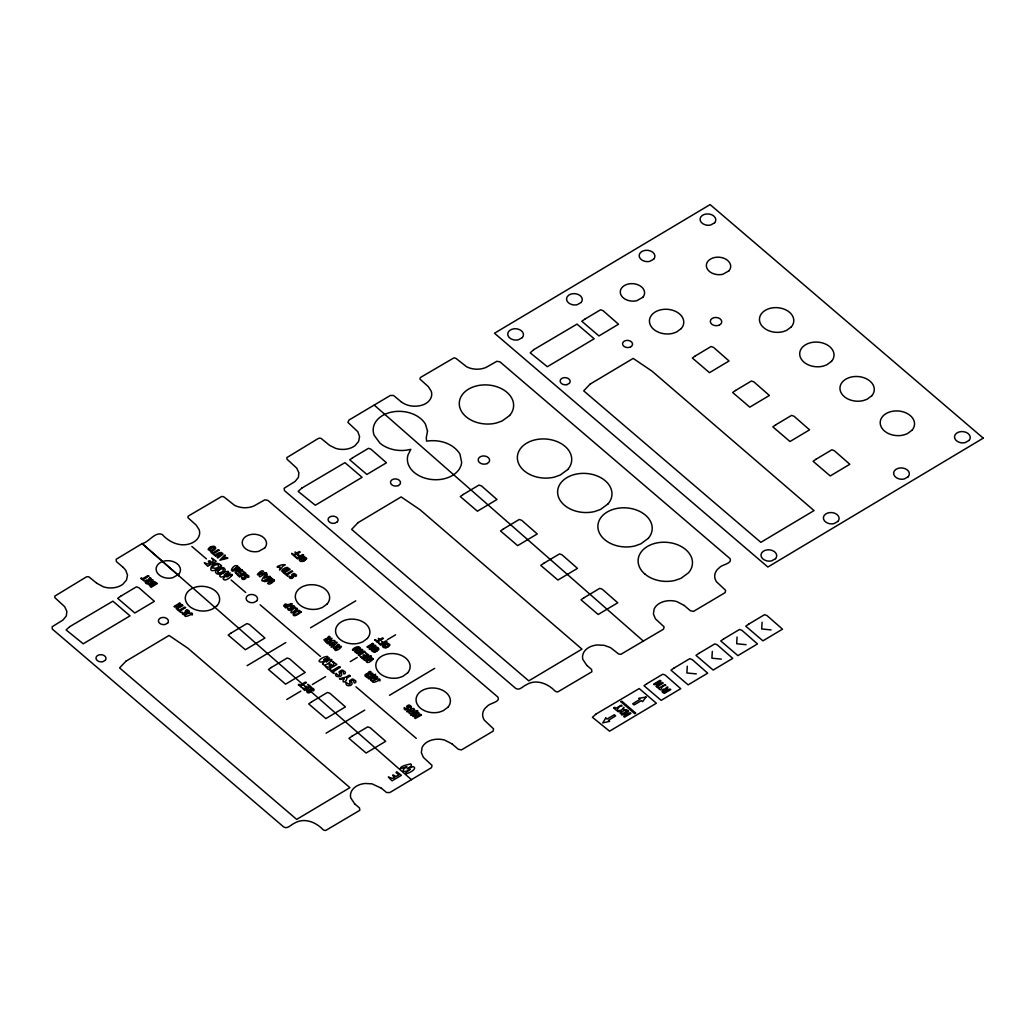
<?xml version="1.0" encoding="UTF-8"?>
<svg xmlns="http://www.w3.org/2000/svg" width="1035" height="1035" viewBox="0 0 1035 1035"><rect width="100%" height="100%" fill="white"/><g stroke="black" fill="none" stroke-linecap="round" stroke-linejoin="round"><path stroke-width="1.5" d="M687.292 666.204L686.891 672.983L696.296 673.901M712.313 651.416L711.912 658.195L721.317 659.114M737.075 636.991L736.674 643.757L746.08 644.689M762.096 622.203L761.695 628.982L771.101 629.901M307.977 690.785C309.012 694.11 309.336 689.219 311.147 687.99A2.484 1.785 4 0 1 312.065 688.042L312.673 688.21A2.212 1.591 4 0 1 313.411 688.663L313.928 689.349A3.131 2.251 4 0 1 314.019 689.996L313.903 690.345A10.479 7.517 4 0 1 313.67 690.643C311.91 691.885 313.243 688.301 311.25 688.987A1.345 0.97 4 0 0 310.785 689.245C312.919 692.622 306.373 694.847 306.709 690.617M182.121 612.319C186.365 615.32 183.337 612.604 186.494 609.757A2.484 1.785 4 0 1 187.426 609.809L189.289 611.116A3.131 2.251 4 0 1 189.366 611.763L189.289 612.047A10.35 7.439 4 0 1 189.017 612.409C187.089 613.574 188.668 610.016 186.611 610.753A1.345 0.97 4 0 0 186.132 611.012C188.292 614.389 181.707 616.614 182.056 612.384M244.777 578.203L244.131 575.848L246.032 574.606A2.484 1.785 4 0 1 246.964 574.658L248.827 575.965A3.131 2.251 4 0 1 248.905 576.624L248.788 576.961A10.428 7.491 4 0 1 248.555 577.258C246.576 578.423 248.232 574.865 246.149 575.602A1.345 0.97 4 0 0 245.683 575.861C247.947 579.419 240.754 581.321 241.75 577.09C242.397 577.853 245.825 578.914 243.755 578.772M292.297 577.168L291.65 574.813L293.565 573.571A2.484 1.785 4 0 1 294.483 573.623L296.346 574.93A3.131 2.251 4 0 1 296.424 575.589L296.32 575.926A10.104 7.258 4 0 1 296.088 576.223C294.095 577.452 295.803 573.882 293.668 574.58A1.345 0.97 4 0 0 293.203 574.826C295.531 578.397 288.248 580.286 289.27 576.068C289.929 576.611 293.099 578.086 291.288 577.737M290.835 609.085L290.188 606.73L292.103 605.488A2.471 1.772 4 0 1 293.021 605.54L293.63 605.708A2.212 1.591 4 0 1 294.354 606.161L294.884 606.846A3.131 2.251 4 0 1 294.962 607.493L294.846 607.843A10.363 7.452 4 0 1 294.613 608.14C292.801 609.395 294.212 605.798 292.206 606.484A1.345 0.97 4 0 0 291.741 606.743C294.005 610.301 286.811 612.202 287.808 607.972C288.416 608.567 291.689 609.951 289.813 609.654M407.234 708.664L406.587 706.31L408.502 705.055A2.484 1.785 4 0 1 409.42 705.12L411.283 706.426A3.118 2.238 4 0 1 411.361 707.073L411.283 707.358A10.389 7.465 4 0 1 411.011 707.72C409.226 709.053 410.662 705.495 408.605 706.064A1.345 0.97 4 0 0 408.139 706.323C410.403 709.868 403.21 711.782 404.206 707.552C404.814 708.134 408.088 709.531 406.212 709.234M309.879 691.587L308.87 692.156M191.294 614.518L192.368 614.945L192.406 613.574A3.454 2.471 4 0 0 191.824 613.069C184.359 612.591 181.216 619.823 191.371 614.311M378.888 680.422L379.974 680.862L380.013 679.478A3.454 2.484 4 0 0 379.418 678.973C371.746 678.624 369.068 685.688 378.965 680.228M366.299 661.663C367.632 664.431 372.691 660.045 373.182 658.661C361.888 662.025 375.873 658.48 371.035 657.277C356.971 662.426 383.079 650.032 363.777 659.411C364.669 663.06 373.35 654.832 366.455 661.507M370.685 680.241C372.018 682.996 377.076 678.624 377.568 677.239C365.795 680.758 380.647 676.502 375.252 675.894C361.836 680.939 387.336 668.442 368.098 678.158C370.245 681.69 378.111 672.194 371.022 679.917M298.08 555.252L299.231 556.545L297.459 557.632L294.988 556.61L297.356 558.835L303.695 555.058L302.789 554.488L300.111 555.976L298.08 555.252L298.921 554.993M300.719 559.366L302.259 560.44L305.312 558.447L303.915 557.425L300.719 559.366L302.634 557.968M217.479 571.411C217.324 575.007 225.63 571.152 222.952 568.991C220.869 567.723 215.086 573.377 219.317 569.975M341.097 671.844A1.785 1.281 4 0 1 341.718 671.508C344.513 670.538 342.3 675.105 344.862 673.772A13.727 9.858 4 0 0 345.237 673.306L345.392 672.854A4.153 2.989 4 0 0 345.289 671.987L342.805 670.24A3.299 2.368 4 0 0 341.576 670.175L339.04 671.831C341.472 676.942 337.203 675.415 336.116 673.345C332.882 678.067 345.017 677.718 340.787 672.672A1.488 1.074 4 0 1 341.084 671.87M346.143 682.634C344.655 687.602 355.16 686.101 351.253 681.625A1.488 1.074 4 0 1 351.266 681.263A1.565 1.126 4 0 1 351.564 680.797A1.785 1.281 4 0 1 352.198 680.461C354.966 679.478 352.806 684.226 355.406 682.66A13.727 9.858 4 0 0 355.717 682.259L355.859 681.806A4.153 2.989 4 0 0 355.755 680.939L353.271 679.206A3.299 2.368 4 0 0 352.055 679.128L349.507 680.784C351.771 686.8 347.695 683.152 346.195 682.57M374.774 640.135L375.472 639.643L377.232 641.04L379.017 639.953L378.28 638.375L379.897 639.384L382.562 637.896L383.48 638.466L377.141 642.243L374.903 639.811M291.585 553.544L293.901 555.886L300.254 552.108L299.335 551.539L296.657 553.026L295.053 552.004L295.79 553.596L294.005 554.682L291.818 553.35M378.254 642.864L380.582 645.193L386.935 641.415L386.016 640.846L383.338 642.334L381.734 641.325L382.471 642.903L380.686 643.99L378.5 642.657M185.239 613.354L184.217 613.923M235.217 572.665C236.019 575.628 241.66 571.178 242.009 569.767C231.103 573.105 243.354 569.91 239.939 568.357C229.472 572.446 243.639 566.585 237.843 567.348C222.124 575.602 245.166 566.624 235.463 572.446M149.014 579.38L148.522 580.117C145.599 578.694 143.27 583.106 147.268 584.05C151.744 583.507 156.388 577.038 149.855 581.127A8.422 6.055 4 0 1 149.506 580.842C153.348 578.888 149.752 576.146 149.014 579.38L149.92 577.996M223.172 578.604C224.893 584.607 240.172 568.357 226.794 576.935L230.158 572.963L224.233 574.71C234.971 569.392 222.383 571.048 219.692 575.732C220.778 580.855 233.082 568.5 223.495 578.306M327.901 637.845L323.929 639.746L326.167 642.515C330.644 641.972 335.288 635.503 328.755 639.604A8.138 5.848 4 0 1 328.406 639.307C332.08 637.211 328.768 634.636 327.901 637.845L328.807 636.46M322.506 663.72C324.835 669.516 339.312 653.46 326.206 661.986L329.57 658.014L323.644 659.761C334.564 654.314 321.329 656.216 319 661.016C321.885 665.621 332.119 653.395 322.907 663.37M337.268 645.853L333.296 647.755L335.534 650.523C340.01 649.98 344.655 643.511 338.109 647.612A8.138 5.848 4 0 1 337.772 647.315C341.485 645.491 338.199 642.567 337.268 645.853L338.212 644.443M368.331 673.591C368.758 669.994 373.583 671.301 369.314 674.303A8.616 6.184 4 0 0 369.65 674.6C376.184 670.499 371.552 676.981 367.076 677.524C361.215 674.16 368.887 673.889 369.715 671.469M227.881 558.124L224.349 556.882L225.177 555.303M270.083 576.404L267.793 576.676L266.629 575.758C270.445 567.387 251.751 590.235 270.174 576.508M209.769 549.029C209.277 551.875 215.901 548.99 213.818 547.308C210.454 547.541 208.294 550.167 212.899 547.179M372.936 649.993L374.023 651.248L377.464 649.165L376.054 648.156L372.936 649.993L374.786 648.699M384.024 645.62C383.532 648.466 390.117 645.594 388.06 643.912C384.878 644.042 382.614 646.694 387.142 643.783M306.14 559.43L306.373 559.146A2.833 2.044 4 0 0 306.658 558.24L303.928 556.455L299.503 558.874A2.575 1.85 4 0 0 299.244 559.832C299.865 563.881 306.787 559.262 305.493 559.974M216.199 570.363L215.875 570.738A3.428 2.458 4 0 0 215.513 572.032C216.897 577.142 228.256 572.29 224.349 568.215C220.701 565.356 212.356 573.325 220.054 567.982M237.623 566.481C233.988 561.876 225.785 577.776 237.623 566.016M297.11 608.839C293.474 604.233 285.259 620.133 297.11 608.373M306.774 690.552L307.783 690.5M389.095 646.06L389.6 645.517A2.833 2.044 4 0 0 389.885 644.598L387.155 642.813L382.743 645.232A2.575 1.85 4 0 0 382.471 646.202C384.127 650.627 392.938 643.77 385.732 647.807M208.979 548.136L208.488 548.628A2.575 1.85 4 0 0 208.229 549.598L210.739 551.28L215.358 548.912A2.833 2.044 4 0 0 215.642 547.994C214.737 543.116 205.383 550.426 211.632 546.545M372.147 649.1L371.643 649.592A2.575 1.85 4 0 0 371.384 650.562L373.894 652.257L378.512 649.876A2.833 2.031 4 0 0 378.797 648.971C377.904 644.106 368.538 651.377 374.786 647.522M224.323 571.837L219.86 574.166M607.985 503.954L600.533 509.44L594.595 511.549A27.298 19.6 4 0 1 575.356 510.992A27.13 19.484 4 0 1 564.347 505.158A27.22 19.549 4 0 1 564.916 478.933A27.22 19.549 4 0 1 601.244 477.937A27.22 19.549 4 0 1 607.985 503.954M912.016 430.237L907.307 433.691L903.555 435.023A17.246 12.381 4 0 1 891.407 434.674A17.194 12.342 4 0 1 881.678 417.726A17.194 12.342 4 0 1 905.353 412.616A17.194 12.342 4 0 1 912.016 430.224M299.995 558.37L302.647 556.791M383.235 644.74L386.171 643.033M282.671 569.392L281.727 571.022L283.784 573.144L290.136 569.353L287.148 567.335L284.793 568.047A1.488 1.074 4 0 0 284.534 568.525L283.034 569.224M231.491 575.848L232.202 574.748M273.887 581.075C276.358 576.611 265.775 587.065 272.787 578.85C261.958 581.347 274.12 580.13 271.222 577.569C252.669 586.664 278.402 576.508 267.56 583.248C268.906 586.017 273.913 581.618 274.43 580.247M372.639 659.502L373.182 658.661M377.025 678.067L377.568 677.239M241.465 570.596L242.009 569.767M330.889 660.899L331.601 659.8M291.068 604.919C293.5 602.008 287.432 606.187 285.854 604A2.807 2.018 4 0 0 284.664 604.375L283.655 605.85L285.854 608.011L291.922 603.897M381.436 788.256L386.598 792.538L389.82 792.551L431.479 767.672L432.048 765.408L423.328 757.335L421.336 752.484L422.06 747.593A17.698 12.718 4 0 1 444.636 740.077L452.049 743.906M586.819 665.376L582.86 659.476A17.698 12.718 4 0 1 597.234 644.96L604.091 645.31L610.417 647.574L618.671 654.016L620.858 654.327L663.551 629.151L664.121 626.887L655.401 618.801L653.408 613.949L654.133 609.072A17.698 12.718 4 0 1 676.696 601.542L684.122 605.384M587.013 665.531L591.606 669.477L591.865 671.793L557.878 691.872A2.885 2.07 4 0 1 555.032 691.031C547.774 683.462 535.975 678.727 526.323 684.782C523.192 685.933 519.454 691.057 515.728 688.404L284.431 490.577L284.172 488.248L295.117 481.43L298.416 477.381L298.895 472.801L296.76 468.169L286.993 459.178L286.863 457.586L317.849 438.736A2.911 2.083 4 0 1 321.057 438.387L329.712 445.425L335.625 448.362A17.66 12.679 4 0 0 354.992 445.684L358.602 441.453L359.572 436.602L357.838 431.724L347.954 422.435L348.963 420.055L390.35 395.461L393.572 395.474L400.894 401.593M215.759 556.028L220.132 553.505L221.49 553.712L217.014 557.231L217.816 558.02L222.926 554.294A1.76 1.268 4 0 0 222.732 553.479C220.688 550.206 213.094 555.795 215.448 556.118M179.883 602.991L173.971 606.484L174.915 607.105L178.175 605.177L176.157 608.386L176.674 609.033L182.872 605.578L181.914 604.945L178.68 606.872L180.672 603.612L178.874 603.47M258.349 574.619C265.775 569.703 256.499 576.495 260.147 576.793C276.293 566.404 255.787 579.458 263.589 571.643C262.786 568.241 255.516 575.512 257.831 574.852M247.106 665.673L285.802 642.567M310.578 627.779L355.742 600.83M353.207 650.252L357.592 647.729L358.951 647.949L354.475 651.455L355.277 652.257L360.374 648.531A1.76 1.268 4 0 0 360.18 647.716C358.213 644.482 350.373 649.967 352.909 650.342M360.995 649.864L361.758 649.424L356.092 652.878L357.036 653.499L360.284 651.571L358.278 654.78L358.783 655.427L364.993 651.972L364.035 651.351L360.788 653.279L362.767 650.109L362.004 649.385M371.824 643.886L372.6 643.447L366.92 646.901L367.865 647.522L371.125 645.594L369.12 648.803L369.624 649.45L375.821 645.995L374.877 645.361L371.63 647.289L373.596 644.119L372.846 643.408M286.76 699.505L300.849 691.095M350.257 661.611L357.23 657.445M312.324 684.523L325.624 676.58M387.323 639.746L395.564 634.83M326.051 733.207L364.76 710.101M389.535 695.3L434.687 668.351M417.441 712.96L418.205 712.52L412.538 715.961L413.483 716.582L416.743 714.655L414.724 717.863L415.242 718.51L421.439 715.069L420.495 714.435L417.247 716.362L419.214 713.193L418.347 712.481M290.55 603.91L291.689 603.715M214.038 550.025L212.02 551.047M305.053 560.271L302.505 561.449M377.193 651.002L375.175 652.024M264.688 572.834L265.672 572.769M363.738 651.52L364.734 651.455M374.579 645.529L375.563 645.465M420.197 714.603L421.18 714.538M181.617 605.126L182.613 605.048M303.164 557.697L303.915 557.425M566.947 384.645L569.418 383.248A5.02 3.597 4 0 0 566.352 377.762A5.02 3.597 4 0 0 560.142 381.268A5.02 3.597 4 0 0 566.947 384.645M227.247 558.395L219.873 560.207L224.815 555.083M327.474 643.679L331.86 642.217L329.169 644.611L329.88 645.465L334.059 643.964C323.321 653.758 346.686 637.508 332.248 643.576C340.554 637.573 326.957 641.778 327.189 643.408M407.195 711.86L411.581 710.398L408.89 712.792L409.601 713.645L413.767 712.145L411.089 715.198M400.946 401.645C407.454 406.716 416.575 407.454 424.13 404.413A17.66 12.679 4 0 0 431.259 391.269L428.27 386.598L420.107 379.25A2.911 2.096 4 0 1 421.167 377.063L453.718 357.994A2.911 2.096 4 0 1 456.603 358.873L466.617 366.778A17.608 12.64 4 0 0 486.346 367.27L496.852 361.293L500.009 361.888L729.986 558.589C732.819 563.726 721.576 564.489 719.299 567.775A17.608 12.64 4 0 0 716.466 581.748L725.626 590.338L725.186 592.615L693.566 611.362L690.41 610.753L684.303 605.54M400.338 768.72L406.962 766.702C399.251 771.153 404.633 773.456 410.196 769.264C396.056 779.303 420.598 769.315 413.172 766.612C398.54 772.058 415.501 766.016 410.442 763.895C407.441 764.917 400.843 765.615 400.222 768.604M96.682 583.197L103.552 586.897A17.66 12.679 4 0 0 122.919 584.219L126.529 579.988L127.499 575.137L125.765 570.259L123.23 567.426M354.901 804.027L359.533 807.999L359.792 810.327L325.805 830.406A2.885 2.07 4 0 1 322.972 829.565C315.714 822.01 304.005 817.262 294.25 823.317C291.12 824.468 287.381 829.591 283.668 826.939L52.371 629.112L52.099 626.783L63.044 619.965L66.344 615.903L66.835 611.336L64.688 606.691L54.933 597.712L54.79 596.121L85.776 577.271A2.911 2.083 4 0 1 88.984 576.922L96.553 583.08M123.178 567.387L116.399 561.591L116.166 559.288L142.118 543.634L179.081 575.977M452.23 744.074L458.35 749.288L461.494 749.883L493.113 731.15L493.566 728.873L484.406 720.269A17.608 12.64 4 0 1 487.239 706.31C489.503 703.024 500.746 702.247 497.926 697.124L267.936 500.423L264.792 499.827L254.287 505.804A17.608 12.64 4 0 1 234.544 505.313L224.543 497.408A2.911 2.096 4 0 0 221.645 496.528L189.107 515.585A2.911 2.096 4 0 0 188.047 517.785L196.197 525.12L199.186 529.804A17.66 12.679 4 0 1 192.057 542.948C181.384 547.748 169.598 542.702 162.249 534.5C154.965 531.278 148.872 542.353 142.183 543.595L411.438 779.691M191.837 546.415L206.444 558.913M231.128 580.014L245.735 592.512M260.134 604.828L320.436 656.41M355.975 686.8L416.277 738.382M374.23 405.086L643.472 641.183M381.41 788.243L372.018 783.844L365.161 783.482A17.698 12.718 4 0 0 350.787 798.011L354.746 803.91M410.869 715.004C429.331 705.779 403.973 714.939 414.556 709.389C413.909 706.504 407.027 711.032 406.91 711.588M644.857 574.024A27.22 19.549 4 0 1 645.413 547.787A27.22 19.549 4 0 1 681.742 546.79A27.22 19.549 4 0 1 688.482 572.808L681.03 578.306L675.105 580.402A27.298 19.6 4 0 1 655.867 579.846A27.13 19.484 4 0 1 644.857 574.011M151.77 582.886L148.936 584.684L151.032 587.337L157.385 583.546L154.396 581.528L152.054 582.239A1.488 1.074 4 0 0 151.783 582.718L151.77 582.886M665.699 689.051C662.879 688.042 659.748 691.962 664.341 693.385L670.784 689.569C669.917 687.525 666.048 692.234 667.019 689.116C669.464 686.127 665.971 686.308 665.699 689.051M620.896 701.678L634.675 713.71L635.736 713.076L621.763 701.161L620.896 701.678M284.948 564.877L282.426 566.65C276.216 575.654 282.814 563.971 278.35 567.452C273.576 567.064 283.629 563.79 284.948 564.877M350.257 675.816L346.88 678.184C346.583 683.307 340.282 683.074 344.396 678.701L340.295 679.4L339.454 678.727L345.677 677.149L349.196 675.182L350.257 675.816M334.59 648.065L335.573 649.217C339.118 648.557 335.431 646.448 334.654 647.962M146.323 581.592L147.306 582.744C150.851 582.123 147.177 579.936 146.388 581.476M325.223 640.057L326.206 641.208C329.647 640.743 326.219 638.194 325.223 640.057M366.131 675.053L367.114 676.217C370.659 675.557 366.972 673.449 366.196 674.949M221.49 565.744C203.261 580.726 211.877 555.834 221.49 565.744M301.185 611.983C287.484 623.251 293.953 604.543 301.185 611.983M148.781 576.12L143.503 579.522L144.007 580.907L140.708 578.423L141.355 577.853L142.584 578.733L147.824 575.641L148.781 576.12M185.524 607.571L180.245 610.973L180.75 612.371L177.464 609.874L178.098 609.304L179.327 610.184L184.566 607.105L185.524 607.571M219.045 550.206L213.779 553.609L214.284 555.006L210.985 552.509L211.619 551.94L212.848 552.819L218.087 549.74L219.045 550.206M292.582 571.398L287.316 574.8L287.821 576.184L284.521 573.688L285.155 573.118L286.385 574.011L291.624 570.919L292.582 571.398M306.347 682.544L301.069 685.946L301.586 687.331L298.287 684.834L298.921 684.264L300.15 685.157L305.39 682.065L306.347 682.544M340.282 667.277L333.257 671.806C337.475 677.472 325.003 666.592 332.028 670.745L339.001 666.643L340.282 667.277M294.225 613.419C294.677 616.485 301.457 611.517 298.119 611.155A4.075 2.924 4 0 0 297.64 611.193L294.703 612.733A1.992 1.436 4 0 0 294.419 613.043L294.225 613.419M427.52 431.039L426.265 437.753L426.627 441.156C438.982 439.241 452.851 442.993 459.902 453.951L461.662 462.347A27.208 19.536 4 0 1 430.521 479.36A27.208 19.536 4 0 1 408.088 454.779L410.804 449.345L406.212 450.225A27.337 19.639 4 0 1 392.084 449.281A27.091 19.458 4 0 1 379.923 443.122L374.165 435.282A27.233 19.549 4 0 1 391.489 412.124A27.233 19.549 4 0 1 425.476 424.259L427.52 431.039M210.066 563.027C207.725 566.455 199.897 558.434 207.712 566.249L216.199 561.255C206.288 554.242 216.794 561.009 211.515 562.303C210.299 559.405 205.926 561.242 210.066 563.027M306.464 688.016C304.691 690.591 298.805 684.562 304.691 690.436L311.056 686.671C303.617 681.405 311.509 686.49 307.537 687.46C306.632 685.286 303.346 686.671 306.464 688.016M330.734 666.268C328.393 669.684 320.565 661.675 328.38 669.477L336.854 664.483C326.944 657.471 337.449 664.237 332.17 665.531C330.954 662.633 326.594 664.483 330.734 666.268M241.349 574.632C239.59 577.207 233.703 571.178 239.577 577.051L245.955 573.286C238.503 568.021 246.395 573.105 242.436 574.076C241.517 571.902 238.231 573.286 241.349 574.632M364.294 656.488C362.56 659.14 356.648 652.917 362.522 658.894L368.887 655.142C361.448 649.876 369.34 654.961 365.368 655.931C364.462 653.758 361.176 655.142 364.294 656.488M394.658 777.285C392.071 781.063 383.429 772.213 392.058 780.83L401.412 775.318L396.754 771.787L396.056 772.498L398.773 774.969L396.017 776.47L393.028 774.853L392.679 775.513L394.658 777.285M152.844 584.917L151.058 586.056L150.256 584.891A1.721 1.229 4 0 1 150.67 584.464A2.471 1.772 4 0 1 151.265 584.206L152.844 584.917M155.522 583.287C151.563 586.871 152.882 579.988 155.522 583.287M285.595 570.725L283.797 571.863L282.995 570.699A1.708 1.229 4 0 1 283.422 570.272A2.484 1.785 4 0 1 284.004 570.013L285.595 570.725M288.273 569.095L286.475 570.233L285.544 569.082L286.824 568.215L288.273 569.095M663.344 690.565L664.625 692.053L666.255 691.082L664.729 689.944L663.344 690.565M285.013 605.553C285.789 608.36 288.765 603.974 285.479 605.152A2.432 1.747 4 0 0 285.104 605.41L285.013 605.553M628.491 711.278L625.981 715.211L630.173 712.714L630.923 713.361L624.48 717.177L623.717 716.53L626.317 712.546L622.009 715.069L621.285 714.448L627.715 710.618L628.491 711.278M660.77 681.004L658.26 684.924L662.452 682.44L663.202 683.087L656.759 686.904L655.996 686.257L658.609 682.259L654.288 684.795L653.564 684.174L659.994 680.331L660.77 681.004M620.948 711.2C618.076 717.63 623.898 707.811 627.249 710.217C619.861 711.407 627.236 703.063 621.569 710.126L617.183 710.929L618.244 711.718L620.948 711.2M212.343 567.387L212.279 567.516A1.63 1.164 4 0 0 212.201 567.943C221.826 569.897 219.42 560.595 212.861 566.74A2.639 1.902 4 0 0 212.498 567.141L212.343 567.387M605.747 718.018L602.719 722.909L609.654 721.356L608.438 720.308L615.631 715.909L614.311 714.771L606.963 719.053L605.747 718.018M645.995 697.072L642.619 701.678L641.402 700.63L634.054 704.913L632.734 703.787L639.94 699.375L638.711 698.327L645.995 697.072M613.82 707.875C619.654 714.318 615.113 706.517 622.139 705.844L621.31 705.145L615.954 708.302L614.79 707.306L613.82 707.875M657.458 687.305C663.293 693.748 658.752 685.959 665.764 685.286L664.949 684.575L659.58 687.732L658.428 686.748L657.458 687.305M125.972 661.184L119.581 667.911L296.696 819.409L349.895 787.648L187.891 648.221L169.054 635.464L125.972 661.184M358.045 522.649L351.641 529.39L528.769 680.875L581.968 649.126L419.964 509.686L401.127 496.929L358.045 522.649M590.105 384.114L583.714 390.855L760.841 542.34L814.028 510.591L652.037 371.164L633.187 358.408L590.105 384.114M223.534 557.554L221.917 559.146L224.388 558.279L223.534 557.554M265.814 576.417L264.197 578.022L266.668 577.155L265.814 576.417M69.707 626.667L66.085 629.914L83.214 643.796L130.022 615.851L112.88 601.18L69.707 626.667M301.78 488.132L298.145 491.379L315.287 505.261L362.095 477.316L344.94 462.645L301.78 488.132M533.84 349.597L530.218 352.844L547.347 366.726L594.168 338.781L577.012 324.11L533.84 349.597M596.044 714.046L592.421 717.294L609.563 731.176L656.371 703.231L639.216 688.56L596.044 714.046M178.667 574.373L172.677 577.763A12.174 8.746 4 0 1 156.156 569.573A12.174 8.746 4 0 1 171.228 561.048A12.174 8.746 4 0 1 178.667 574.373M522.313 337.591L518.432 339.778A7.905 5.68 4 0 1 512.868 339.622A7.879 5.667 4 0 1 508.405 331.847A7.879 5.667 4 0 1 519.272 329.505A7.879 5.667 4 0 1 522.313 337.591M581.127 302.479L577.245 304.678A7.905 5.68 4 0 1 571.682 304.51A7.879 5.654 4 0 1 567.219 296.747A7.879 5.654 4 0 1 578.073 294.406A7.879 5.654 4 0 1 581.127 302.479M105.272 660.304L102.814 661.701A5.02 3.597 4 0 1 96.009 658.338A5.02 3.597 4 0 1 102.219 654.819A5.02 3.597 4 0 1 105.285 660.304M653.758 259.125L649.876 261.325A7.905 5.68 4 0 1 644.313 261.156A7.879 5.654 4 0 1 639.85 253.394A7.879 5.654 4 0 1 650.704 251.052A7.879 5.654 4 0 1 653.758 259.125M264.753 547.916L258.763 551.319A12.213 8.772 4 0 1 250.16 551.06A12.174 8.746 4 0 1 243.277 539.054A12.174 8.746 4 0 1 260.044 535.444A12.174 8.746 4 0 1 264.753 547.916M167.683 623.057L165.225 624.454A5.02 3.597 4 0 1 158.42 621.078A5.02 3.597 4 0 1 164.63 617.572A5.02 3.597 4 0 1 167.683 623.057M714.642 222.771L710.773 224.97A7.905 5.68 4 0 1 705.197 224.802A7.879 5.654 4 0 1 700.747 217.039A7.879 5.654 4 0 1 711.601 214.698A7.879 5.654 4 0 1 714.642 222.771M217.117 605.63L212.408 609.097L208.656 610.417A17.246 12.381 4 0 1 196.508 610.068A17.194 12.342 4 0 1 186.779 593.12A17.194 12.342 4 0 1 210.454 588.009A17.194 12.342 4 0 1 217.104 605.63M337.345 521.782L334.874 523.18A5.02 3.597 4 0 1 328.082 519.803A5.02 3.597 4 0 1 334.292 516.297A5.02 3.597 4 0 1 337.345 521.782M642.8 297.317L636.81 300.706A12.174 8.746 4 0 1 620.288 292.517A12.174 8.746 4 0 1 635.361 283.991A12.174 8.746 4 0 1 642.8 297.317M256.706 600.908L253.886 602.512A5.731 4.114 4 0 1 246.11 598.657A5.731 4.114 4 0 1 253.2 594.633A5.731 4.114 4 0 1 256.706 600.908M509.647 415.475L502.182 420.96L496.257 423.056A27.298 19.6 4 0 1 477.019 422.5A27.13 19.484 4 0 1 466.009 416.678A27.22 19.549 4 0 1 466.565 390.454A27.22 19.549 4 0 1 502.894 389.445A27.22 19.549 4 0 1 509.634 415.462M728.899 270.86L722.909 274.249A12.174 8.746 4 0 1 706.375 266.073A12.174 8.746 4 0 1 721.46 257.534A12.174 8.746 4 0 1 728.899 270.86M681.25 328.574L676.541 332.028L672.789 333.361A17.246 12.381 4 0 1 660.64 333.011A17.194 12.342 4 0 1 650.911 316.063A17.194 12.342 4 0 1 674.6 310.953A17.194 12.342 4 0 1 681.25 328.561M327.125 604.013L322.415 607.467L318.664 608.8A17.246 12.381 4 0 1 306.515 608.451A17.129 12.304 4 0 1 299.568 604.763A17.194 12.342 4 0 1 299.917 588.203A17.194 12.342 4 0 1 322.868 587.57A17.194 12.342 4 0 1 327.112 604M567.736 469.528L560.271 475.013L554.346 477.122A27.298 19.6 4 0 1 535.108 476.566A27.13 19.484 4 0 1 524.098 470.731A27.22 19.549 4 0 1 524.654 444.507A27.22 19.549 4 0 1 560.996 443.498A27.22 19.549 4 0 1 567.723 469.528M367.373 638.44L362.664 641.907L358.912 643.227A17.246 12.381 4 0 1 346.764 642.877A17.194 12.342 4 0 1 337.035 625.929A17.194 12.342 4 0 1 360.723 620.819A17.194 12.342 4 0 1 367.373 638.44M791.258 326.944L786.548 330.411L782.796 331.743A17.246 12.381 4 0 1 770.648 331.381A17.194 12.342 4 0 1 760.932 314.433A17.194 12.342 4 0 1 784.608 309.323A17.194 12.342 4 0 1 791.258 326.944M407.622 672.866L402.913 676.334L399.174 677.653A17.246 12.381 4 0 1 387.025 677.304A17.194 12.342 4 0 1 377.296 660.356A17.194 12.342 4 0 1 400.972 655.246A17.194 12.342 4 0 1 407.622 672.866M831.506 361.37L826.797 364.837L823.058 366.17A17.246 12.381 4 0 1 810.91 365.821A17.194 12.342 4 0 1 801.181 348.873A17.194 12.342 4 0 1 824.856 343.762A17.194 12.342 4 0 1 831.506 361.37M648.233 538.381L640.781 543.88L634.843 545.975A27.298 19.6 4 0 1 615.618 545.419A27.13 19.484 4 0 1 604.608 539.584A27.22 19.549 4 0 1 605.164 513.36A27.22 19.549 4 0 1 641.493 512.364A27.22 19.549 4 0 1 648.233 538.381M447.883 707.293L443.174 710.76L439.422 712.08A17.246 12.381 4 0 1 427.274 711.731A17.194 12.342 4 0 1 417.545 694.783A17.194 12.342 4 0 1 441.221 689.672A17.194 12.342 4 0 1 447.87 707.293M871.768 395.797L867.058 399.264L863.306 400.597A17.246 12.381 4 0 1 851.158 400.247A17.129 12.304 4 0 1 844.211 396.56A17.194 12.342 4 0 1 844.56 380A17.194 12.342 4 0 1 867.511 379.366A17.194 12.342 4 0 1 871.755 395.797M775.564 558.641L771.696 560.841A7.905 5.68 4 0 1 766.12 560.672A7.879 5.654 4 0 1 761.669 552.91A7.879 5.654 4 0 1 772.511 550.568A7.879 5.654 4 0 1 775.564 558.641M837.975 521.381L834.094 523.581A7.905 5.68 4 0 1 828.53 523.425A7.879 5.654 4 0 1 824.067 515.65A7.879 5.654 4 0 1 834.922 513.308A7.879 5.654 4 0 1 837.975 521.381M908.2 476.747L904.331 478.946A7.905 5.68 4 0 1 898.755 478.791A7.879 5.654 4 0 1 894.305 471.016A7.879 5.654 4 0 1 905.146 468.674A7.879 5.654 4 0 1 908.2 476.747M969.096 440.405L965.215 442.592A7.905 5.68 4 0 1 959.652 442.437A7.879 5.654 4 0 1 955.189 434.674A7.879 5.654 4 0 1 966.043 432.332A7.879 5.654 4 0 1 969.096 440.405M120.552 596.302L117.654 598.321L134.809 612.992L154.383 601.309L138.858 587.712L136.413 586.845L120.552 596.302M352.625 457.78L349.726 459.786L366.882 474.457L386.456 462.774L370.931 449.177L368.473 448.31L352.625 457.78M584.697 319.246L581.799 321.264L598.942 335.935L618.529 324.24L603.004 310.642L600.546 309.788L584.697 319.246M231.09 633.045L228.192 635.063L245.347 649.734L264.921 638.039L249.396 624.441L246.951 623.575L231.09 633.045M463.162 494.51L460.264 496.528L477.42 511.199L496.994 499.517L481.469 485.907L479.011 485.053L463.162 494.51M695.235 355.988L692.337 357.994L709.48 372.665L729.054 360.982L713.542 347.385L711.084 346.518L695.235 355.988M271.351 667.471L268.44 669.49L285.595 684.161L305.17 672.465L289.645 658.868L287.2 658.014L271.351 667.471M503.411 528.937L500.513 530.955L517.668 545.626L537.243 533.944L521.718 520.333L519.272 519.479L503.411 528.937M735.549 390.467L732.651 392.485L749.806 407.156L769.38 395.461L753.855 381.863L751.397 381.009L735.549 390.467M311.6 701.898L308.702 703.916L325.857 718.588L345.431 706.892L329.906 693.295L327.448 692.441L311.6 701.898M543.66 563.363L540.762 565.382L557.917 580.053L577.491 568.37L561.966 554.773L559.521 553.906L543.66 563.363M775.732 424.842L772.834 426.847L789.99 441.518L809.564 429.836L794.039 416.238L791.594 415.371L775.732 424.842M351.848 736.325L348.95 738.343L366.105 753.014L385.68 741.319L370.155 727.721L367.697 726.868L351.848 736.325M583.921 597.79L581.023 599.808L598.165 614.479L617.753 602.797L602.228 589.2L599.77 588.333L583.921 597.79M815.981 459.268L813.083 461.274L830.238 475.945L849.813 464.262L834.288 450.665L831.842 449.798L815.981 459.268M646.901 683.682L644.003 685.7L661.158 700.372L680.732 688.689L665.207 675.079L662.749 674.225L646.901 683.682M673.863 668.157L670.965 670.175L688.12 684.847L707.694 673.164L692.169 659.554L689.711 658.7L673.863 668.157M698.884 653.383L695.986 655.388L713.141 670.059L732.715 658.376L717.19 644.779L714.745 643.912L698.884 653.383M723.646 638.944L720.748 640.963L737.89 655.621L757.478 643.938L741.953 630.341L739.495 629.474L723.646 638.944M748.667 624.157L745.769 626.175L762.924 640.846L782.499 629.164L766.974 615.553L764.516 614.699L748.667 624.157M983.25 438.154L767.854 567.025L494.497 333.231L710.113 204.594L983.25 438.154M630.444 347.01L629.358 347.398A5.02 3.597 4 0 1 622.553 343.542A5.02 3.597 4 0 1 630.017 340.916A5.02 3.597 4 0 1 630.444 347.01M719.338 325.055L718.083 325.507A5.731 4.114 4 0 1 710.32 321.096A5.731 4.114 4 0 1 718.846 318.094A5.731 4.114 4 0 1 719.338 325.068M398.384 485.531L397.285 485.92A5.02 3.597 4 0 1 390.493 482.064A5.02 3.597 4 0 1 397.945 479.438A5.02 3.597 4 0 1 398.384 485.544M487.2 463.538L485.958 463.978A5.731 4.114 4 0 1 478.183 459.566A5.731 4.114 4 0 1 486.709 456.564A5.731 4.114 4 0 1 487.2 463.538"/></g></svg>
